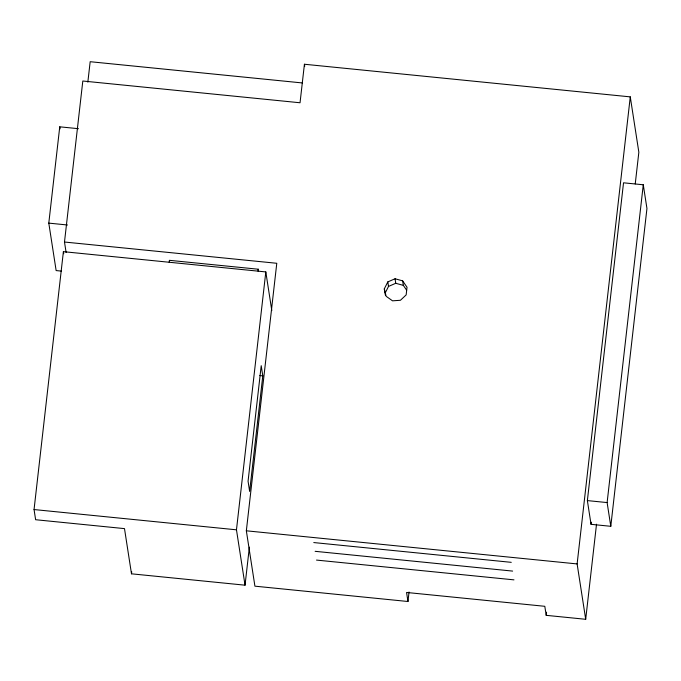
<?xml version="1.0" encoding="UTF-8"?>
<svg xmlns="http://www.w3.org/2000/svg" width="681" height="681" viewBox="0 0 681 681"><rect width="100%" height="100%" fill="white"/><g stroke="black" fill="none" stroke-linecap="round" stroke-linejoin="round"><path stroke-width="1.02" d="M61.341 271.098L56.14 270.578L48.794 223.121L59.749 126.819L78.46 128.692M249.374 547.141L245.041 585.183L131.493 573.819L124.495 528.618L35.625 519.722L34.05 509.55L63.393 251.664L265.811 271.923L271.796 310.579M66.108 252.481L64.491 242.027L82.81 81.013L300.04 102.763L304.424 64.244L630.274 96.872L638.846 152.238L635.237 183.938M87.84 82.137L90.173 61.707L302.253 82.937M131.493 573.819L131.722 571.759M169.177 262.245L169.39 260.321L258.261 269.216L258.576 271.285M258.039 271.14L258.261 269.216M245.041 585.183L236.469 529.818L265.811 271.923M262.789 375.861L249.638 491.418L248.063 481.254L261.215 365.688L262.789 375.861L259.827 375.563M409.043 592.019L407.962 601.502L254.915 586.171L246.343 530.805L276.784 263.283L64.491 242.027M596.522 524.191L585.694 619.293L546.205 615.343L546.562 612.176M585.694 619.293L577.122 563.928L630.274 96.872M587.371 500.595L623.532 182.806L643.273 184.781L646.95 208.514L610.789 526.302L591.04 524.319L587.371 500.595L607.12 502.569L610.789 526.302M591.04 524.319L591.278 522.208M607.12 502.569L643.273 184.781M384.305 288.846L387.812 281.908L395.057 278.759L402.641 280.861L407.025 287.246L406.157 294.907L400.437 300.278L392.545 300.832L386.17 296.32L384.305 288.846L384.859 292.464M387.812 281.908L388.51 286.429L385.003 293.366L385.472 295.231M388.51 286.429L395.755 283.279L403.348 285.382L406.634 290.166M48.794 223.121L67.504 224.994M34.05 509.55L236.469 529.818M246.343 530.805L577.122 563.928M313.779 542.561L511.261 562.336M315.133 551.321L512.623 571.095M316.495 560.08L513.976 579.854M546.205 615.343L544.8 606.303L406.566 592.461L407.962 601.502M402.641 280.861L403.348 285.382M395.057 278.759L395.755 283.279M304.424 64.244L304.739 66.278M59.749 126.819L60.073 128.879M63.393 251.664L63.716 253.749"/></g></svg>
